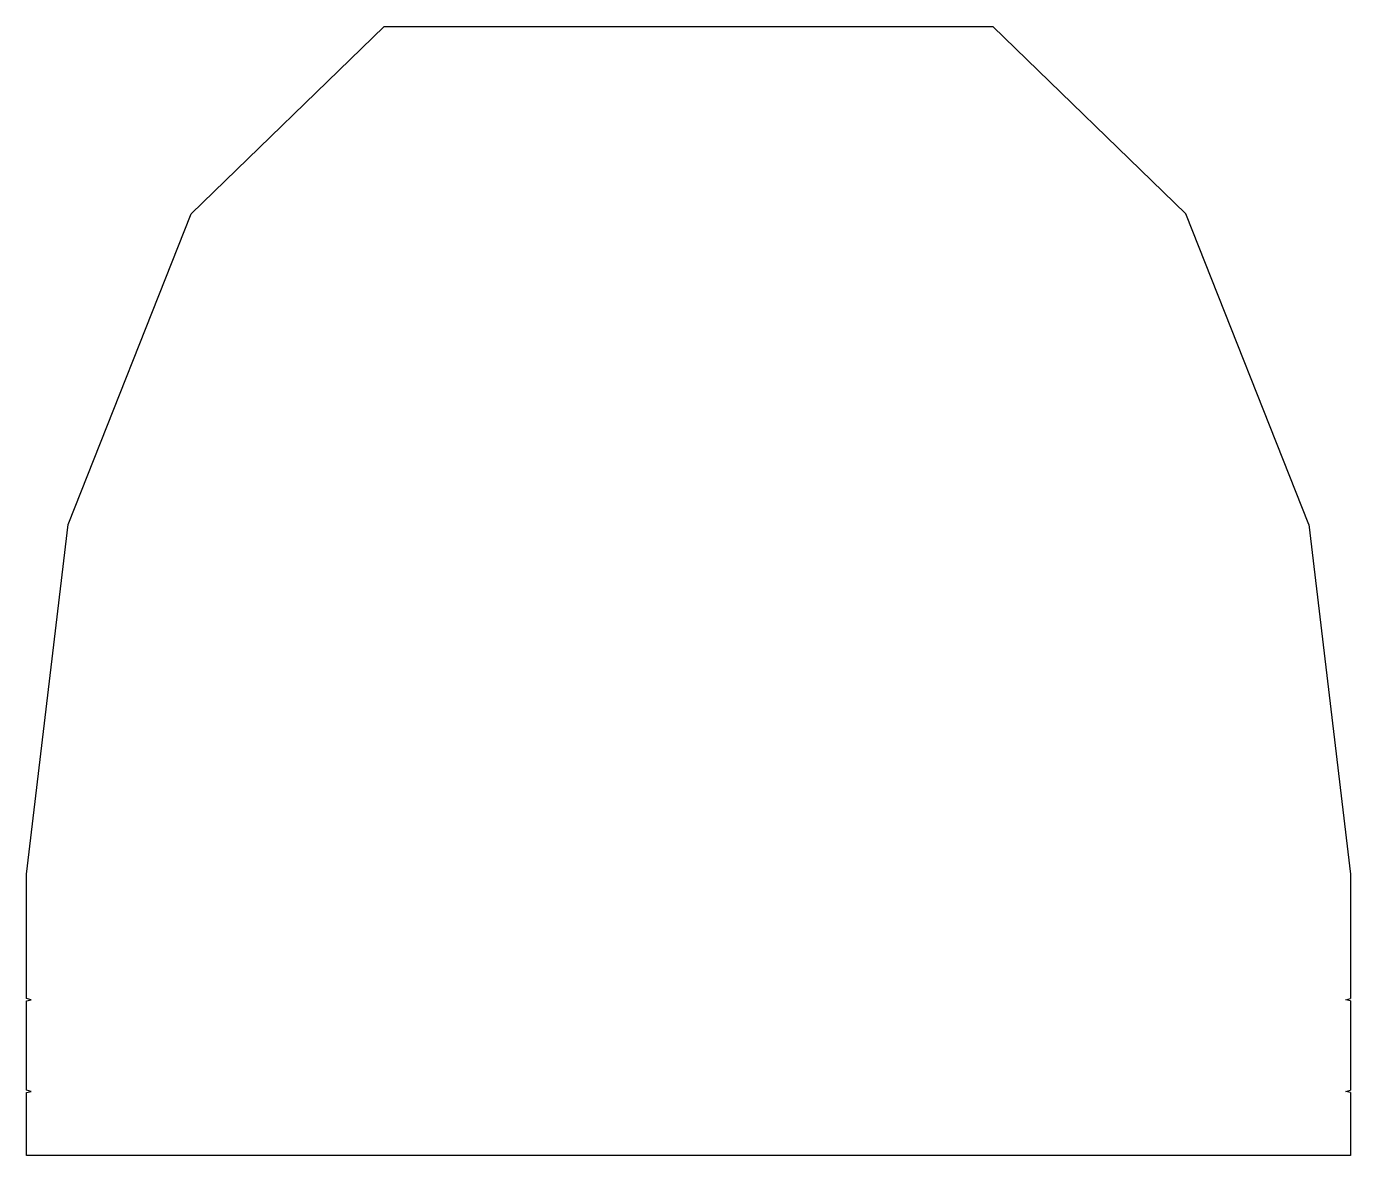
# Model space of a CAD drawing. Extents: x -1145 to 1145, y -235 to 1717.
import ezdxf

# ---------------------------------------------------------------- set-up
doc = ezdxf.new("R2010")
doc.units = 0
doc.layers.get('0').update_dxf_attribs({"linetype": 'CONTINUOUS'})

msp = doc.modelspace()

# ---------------------------------------------------------------- linework, layer by layer
at = {"color": 7, "linetype": 'CONTINUOUS'}
for p, q in [((-860.2, 1393), (-526.2, 1716.8)), ((-526.2, 1716.8), (526.2, 1716.8)), ((860.2, 1393), (526.2, 1716.8)), ((-1072.7, 855.7), (-860.2, 1393)), ((1072.7, 855.7), (860.2, 1393)), ((-1145, 251), (-1072.7, 855.7)), ((1072.7, 855.7), (1145, 251)), ((-1145, 36.2), (-1145, 251)), ((1145, 251), (1145, 36.2)), ((-1145, -122.3), (-1145, 32.2)), ((1145, 32.2), (1145, -122.3)), ((-1145, -235.2), (-1145, -126.3)), ((1145, -126.3), (1145, -235.2)), ((1145, -235.2), (-1145, -235.2))]:
    msp.add_line(p, q, dxfattribs=at)
for p, q in [((-1137, 34.2), (-1145, 36.2)), ((-1145, 32.2), (-1137, 34.2)), ((1137, 34.2), (1145, 36.2)), ((1145, 32.2), (1137, 34.2)), ((-1137, -124.3), (-1145, -122.3)), ((-1145, -126.3), (-1137, -124.3)), ((1137, -124.3), (1145, -122.3)), ((1145, -126.3), (1137, -124.3))]:
    msp.add_line(p, q)

doc.saveas('drawing.dxf')
